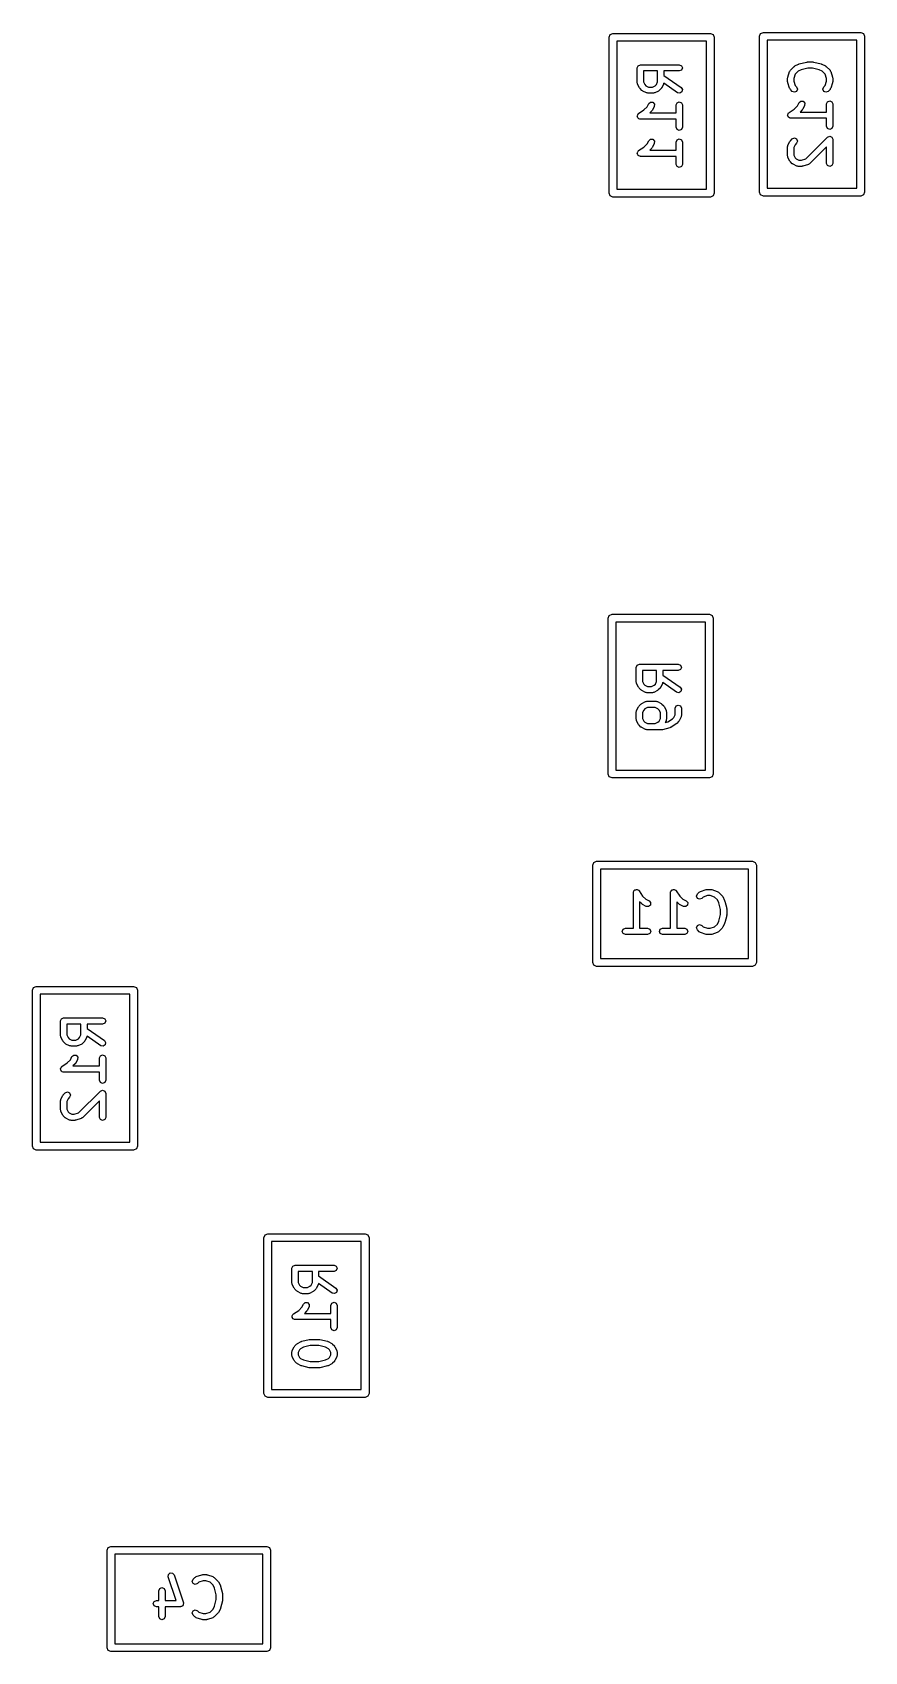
# Model space of a CAD drawing. Extents: x 0.08 to 1.22, y 0.28 to 2.09.
# Drawn here: x 0.775 to 1.196, y 1.267 to 2.085 of the extents above; entities that cross this region are included whole.
import ezdxf

# ---------------------------------------------------------------- set-up
doc = ezdxf.new("R2010")
doc.units = 0
doc.header["$MEASUREMENT"] = 0
doc.layers.add('BLACK', color=7, linetype='CONTINUOUS')

msp = doc.modelspace()

# ---------------------------------------------------------------- linework, layer by layer
at = {"layer": 'BLACK', "linetype": 'CONTINUOUS'}
for p, q in [((1.06693, 2.08287), (1.0675, 2.08426)), ((1.06693, 2.00413), (1.06693, 2.08287)), ((1.0675, 2.08426), (1.06889, 2.08484)), ((1.06889, 2.08484), (1.11811, 2.08484)), ((1.07086, 2.0809), (1.07086, 2.0061)), ((1.11614, 2.0809), (1.07086, 2.0809)), ((1.11614, 2.0061), (1.11614, 2.0809)), ((1.11811, 2.08484), (1.1195, 2.08426)), ((1.1195, 2.08426), (1.12007, 2.08287)), ((1.12007, 2.08287), (1.12007, 2.00413)), ((1.14293, 2.08337), (1.1435, 2.08476)), ((1.14293, 2.00463), (1.14293, 2.08337)), ((1.1435, 2.08476), (1.14489, 2.08534)), ((1.14489, 2.08534), (1.19411, 2.08534)), ((1.14686, 2.0814), (1.14686, 2.0066)), ((1.19214, 2.0814), (1.14686, 2.0814)), ((1.19214, 2.0066), (1.19214, 2.0814)), ((1.19411, 2.08534), (1.1955, 2.08476)), ((1.1955, 2.08476), (1.19607, 2.08337)), ((1.19607, 2.08337), (1.19607, 2.00463)), ((1.16303, 2.06943), (1.16677, 2.07037)), ((1.16677, 2.07037), (1.16697, 2.07034)), ((1.16697, 2.07034), (1.16716, 2.07042)), ((1.16716, 2.07042), (1.16997, 2.07042)), ((1.16997, 2.07042), (1.17015, 2.07034)), ((1.17015, 2.07034), (1.17035, 2.07037)), ((1.17035, 2.07037), (1.1741, 2.06943)), ((1.08115, 2.0674), (1.08161, 2.06852)), ((1.08115, 2.0599), (1.08115, 2.0674)), ((1.08161, 2.06852), (1.08272, 2.06898)), ((1.08272, 2.06898), (1.10241, 2.06898)), ((1.08429, 2.06583), (1.08429, 2.06028)), ((1.09146, 2.06583), (1.08429, 2.06583)), ((1.09146, 2.06028), (1.09146, 2.06583)), ((1.10241, 2.06583), (1.09461, 2.06583)), ((1.09461, 2.06583), (1.09461, 2.06354)), ((1.09461, 2.06354), (1.10331, 2.05744)), ((1.10241, 2.06898), (1.10352, 2.06852)), ((1.10352, 2.06629), (1.10241, 2.06583)), ((1.10352, 2.06852), (1.10398, 2.0674)), ((1.10398, 2.0674), (1.10352, 2.06629)), ((1.15715, 2.06228), (1.15724, 2.06252)), ((1.15715, 2.0604), (1.15715, 2.06228)), ((1.15723, 2.06278), (1.15816, 2.06559)), ((1.15724, 2.06252), (1.15723, 2.06278)), ((1.15816, 2.06559), (1.1584, 2.06587)), ((1.1584, 2.06587), (1.15854, 2.0662)), ((1.15854, 2.0662), (1.16042, 2.06808)), ((1.16103, 2.06424), (1.16029, 2.06202)), ((1.16029, 2.06202), (1.16029, 2.06066)), ((1.16042, 2.06808), (1.16066, 2.06818)), ((1.16066, 2.06818), (1.16083, 2.06837)), ((1.16083, 2.06837), (1.1627, 2.06931)), ((1.16247, 2.06567), (1.16103, 2.06424)), ((1.16396, 2.06642), (1.16247, 2.06567)), ((1.1627, 2.06931), (1.16288, 2.06932)), ((1.16288, 2.06932), (1.16303, 2.06943)), ((1.16735, 2.06727), (1.16396, 2.06642)), ((1.16977, 2.06727), (1.16735, 2.06727)), ((1.17317, 2.06642), (1.16977, 2.06727)), ((1.17466, 2.06567), (1.17317, 2.06642)), ((1.1741, 2.06943), (1.17424, 2.06932)), ((1.17424, 2.06932), (1.17442, 2.06931)), ((1.17442, 2.06931), (1.1763, 2.06837)), ((1.17609, 2.06424), (1.17466, 2.06567)), ((1.17683, 2.06202), (1.17609, 2.06424)), ((1.1763, 2.06837), (1.17647, 2.06818)), ((1.17647, 2.06818), (1.17671, 2.06808)), ((1.17671, 2.06808), (1.17858, 2.0662)), ((1.17683, 2.06066), (1.17683, 2.06202)), ((1.17858, 2.0662), (1.17872, 2.06587)), ((1.17872, 2.06587), (1.17896, 2.06559)), ((1.17896, 2.06559), (1.1799, 2.06278)), ((1.1799, 2.06278), (1.17988, 2.06252)), ((1.17988, 2.06252), (1.17998, 2.06228)), ((1.17998, 2.06228), (1.17998, 2.0604)), ((1.08129, 2.05957), (1.08115, 2.0599)), ((1.08131, 2.0592), (1.08129, 2.05957)), ((1.08225, 2.05733), (1.08131, 2.0592)), ((1.08244, 2.05716), (1.08225, 2.05733)), ((1.08254, 2.05692), (1.08244, 2.05716)), ((1.08348, 2.05598), (1.08254, 2.05692)), ((1.08372, 2.05588), (1.08348, 2.05598)), ((1.08389, 2.05568), (1.08372, 2.05588)), ((1.08577, 2.05475), (1.08389, 2.05568)), ((1.08429, 2.06028), (1.08495, 2.05896)), ((1.08495, 2.05896), (1.08553, 2.05839)), ((1.08553, 2.05839), (1.08684, 2.05773)), ((1.08613, 2.05472), (1.08577, 2.05475)), ((1.08647, 2.05458), (1.08613, 2.05472)), ((1.08928, 2.05458), (1.08647, 2.05458)), ((1.08684, 2.05773), (1.08891, 2.05773)), ((1.08891, 2.05773), (1.09022, 2.05839)), ((1.08962, 2.05472), (1.08928, 2.05458)), ((1.08999, 2.05475), (1.08962, 2.05472)), ((1.09186, 2.05568), (1.08999, 2.05475)), ((1.09022, 2.05839), (1.0908, 2.05896)), ((1.0908, 2.05896), (1.09146, 2.06028)), ((1.09203, 2.05588), (1.09186, 2.05568)), ((1.09227, 2.05598), (1.09203, 2.05588)), ((1.09321, 2.05692), (1.09227, 2.05598)), ((1.09331, 2.05716), (1.09321, 2.05692)), ((1.0935, 2.05733), (1.09331, 2.05716)), ((1.09444, 2.0592), (1.0935, 2.05733)), ((1.09447, 2.05957), (1.09444, 2.0592)), ((1.09454, 2.05974), (1.09447, 2.05957)), ((1.1015, 2.05486), (1.09454, 2.05974)), ((1.10268, 2.0546), (1.1015, 2.05486)), ((1.1037, 2.05525), (1.10268, 2.0546)), ((1.10331, 2.05744), (1.10396, 2.05643)), ((1.10396, 2.05643), (1.1037, 2.05525)), ((1.15724, 2.06016), (1.15715, 2.0604)), ((1.15723, 2.05991), (1.15724, 2.06016)), ((1.15816, 2.05709), (1.15723, 2.05991)), ((1.1584, 2.05682), (1.15816, 2.05709)), ((1.15854, 2.05648), (1.1584, 2.05682)), ((1.15948, 2.05554), (1.15854, 2.05648)), ((1.16059, 2.05508), (1.15948, 2.05554)), ((1.16029, 2.06066), (1.16103, 2.05844)), ((1.16171, 2.05554), (1.16059, 2.05508)), ((1.16103, 2.05844), (1.16171, 2.05777)), ((1.16171, 2.05777), (1.16217, 2.05665)), ((1.16217, 2.05665), (1.16171, 2.05554)), ((1.17496, 2.05665), (1.17542, 2.05777)), ((1.17542, 2.05554), (1.17496, 2.05665)), ((1.17542, 2.05777), (1.17609, 2.05844)), ((1.17653, 2.05508), (1.17542, 2.05554)), ((1.17609, 2.05844), (1.17683, 2.06066)), ((1.17764, 2.05554), (1.17653, 2.05508)), ((1.17858, 2.05648), (1.17764, 2.05554)), ((1.17872, 2.05682), (1.17858, 2.05648)), ((1.17896, 2.05709), (1.17872, 2.05682)), ((1.1799, 2.05991), (1.17896, 2.05709)), ((1.17998, 2.0604), (1.17988, 2.06016)), ((1.17988, 2.06016), (1.1799, 2.05991)), ((1.08185, 2.04434), (1.08453, 2.04613)), ((1.08453, 2.04613), (1.08611, 2.04771)), ((1.08611, 2.04771), (1.08694, 2.04936)), ((1.08694, 2.04936), (1.08785, 2.05015)), ((1.08852, 2.04567), (1.08746, 2.04461)), ((1.08785, 2.05015), (1.08905, 2.05006)), ((1.08862, 2.04591), (1.08852, 2.04567)), ((1.08882, 2.04608), (1.08862, 2.04591)), ((1.08975, 2.04795), (1.08882, 2.04608)), ((1.08905, 2.05006), (1.08984, 2.04915)), ((1.08984, 2.04915), (1.08975, 2.04795)), ((1.10083, 2.04866), (1.10129, 2.04977)), ((1.10083, 2.04461), (1.10083, 2.04866)), ((1.10129, 2.04977), (1.10241, 2.05023)), ((1.10241, 2.05023), (1.10352, 2.04977)), ((1.10352, 2.04977), (1.10398, 2.04866)), ((1.10398, 2.04866), (1.10398, 2.03741)), ((1.15785, 2.04484), (1.16053, 2.04663)), ((1.16053, 2.04663), (1.16211, 2.04821)), ((1.16211, 2.04821), (1.16294, 2.04986)), ((1.16294, 2.04986), (1.16385, 2.05065)), ((1.16452, 2.04617), (1.16346, 2.04511)), ((1.16385, 2.05065), (1.16505, 2.05056)), ((1.16462, 2.04641), (1.16452, 2.04617)), ((1.16482, 2.04658), (1.16462, 2.04641)), ((1.16575, 2.04845), (1.16482, 2.04658)), ((1.16505, 2.05056), (1.16584, 2.04965)), ((1.16584, 2.04965), (1.16575, 2.04845)), ((1.17683, 2.04916), (1.17729, 2.05027)), ((1.17683, 2.04511), (1.17683, 2.04916)), ((1.17729, 2.05027), (1.17841, 2.05073)), ((1.17841, 2.05073), (1.17952, 2.05027)), ((1.17952, 2.05027), (1.17998, 2.04916)), ((1.17998, 2.04916), (1.17998, 2.03791)), ((1.08115, 2.04303), (1.08121, 2.04318)), ((1.08132, 2.04261), (1.08115, 2.04303)), ((1.08118, 2.04334), (1.08143, 2.04372)), ((1.08121, 2.04318), (1.08118, 2.04334)), ((1.08141, 2.04216), (1.08132, 2.04261)), ((1.08154, 2.04207), (1.08141, 2.04216)), ((1.08143, 2.04372), (1.08161, 2.04414)), ((1.08161, 2.04192), (1.08154, 2.04207)), ((1.08161, 2.04414), (1.08176, 2.04421)), ((1.08203, 2.04174), (1.08161, 2.04192)), ((1.08176, 2.04421), (1.08185, 2.04434)), ((1.08241, 2.04149), (1.08203, 2.04174)), ((1.08257, 2.04152), (1.08241, 2.04149)), ((1.08272, 2.04146), (1.08257, 2.04152)), ((1.10083, 2.04146), (1.08272, 2.04146)), ((1.08746, 2.04461), (1.10083, 2.04461)), ((1.10083, 2.03741), (1.10083, 2.04146)), ((1.10129, 2.03629), (1.10083, 2.03741)), ((1.10398, 2.03741), (1.10352, 2.03629)), ((1.15715, 2.04353), (1.15721, 2.04368)), ((1.15732, 2.04311), (1.15715, 2.04353)), ((1.15718, 2.04384), (1.15743, 2.04422)), ((1.15721, 2.04368), (1.15718, 2.04384)), ((1.15741, 2.04266), (1.15732, 2.04311)), ((1.15754, 2.04257), (1.15741, 2.04266)), ((1.15743, 2.04422), (1.15761, 2.04464)), ((1.15761, 2.04242), (1.15754, 2.04257)), ((1.15761, 2.04464), (1.15776, 2.04471)), ((1.15803, 2.04224), (1.15761, 2.04242)), ((1.15776, 2.04471), (1.15785, 2.04484)), ((1.15841, 2.04199), (1.15803, 2.04224)), ((1.15857, 2.04202), (1.15841, 2.04199)), ((1.15872, 2.04196), (1.15857, 2.04202)), ((1.17683, 2.04196), (1.15872, 2.04196)), ((1.16346, 2.04511), (1.17683, 2.04511)), ((1.17683, 2.03791), (1.17683, 2.04196)), ((1.17729, 2.03679), (1.17683, 2.03791)), ((1.17998, 2.03791), (1.17952, 2.03679)), ((1.08453, 2.02738), (1.08611, 2.02897)), ((1.08611, 2.02897), (1.08694, 2.03061)), ((1.08694, 2.03061), (1.08785, 2.0314)), ((1.08785, 2.0314), (1.08905, 2.03132)), ((1.08975, 2.0292), (1.08882, 2.02733)), ((1.08905, 2.03132), (1.08984, 2.03041)), ((1.08984, 2.03041), (1.08975, 2.0292)), ((1.10083, 2.02991), (1.10129, 2.03102)), ((1.10083, 2.02586), (1.10083, 2.02991)), ((1.10241, 2.03583), (1.10129, 2.03629)), ((1.10129, 2.03102), (1.10241, 2.03148)), ((1.10352, 2.03629), (1.10241, 2.03583)), ((1.10241, 2.03148), (1.10352, 2.03102)), ((1.10352, 2.03102), (1.10398, 2.02991)), ((1.10398, 2.02991), (1.10398, 2.01866)), ((1.15731, 2.0283), (1.15825, 2.03017)), ((1.15825, 2.03017), (1.15844, 2.03034)), ((1.15844, 2.03034), (1.15854, 2.03058)), ((1.15854, 2.03058), (1.15948, 2.03152)), ((1.15948, 2.03152), (1.16059, 2.03198)), ((1.16059, 2.03198), (1.16171, 2.03152)), ((1.16171, 2.02929), (1.16095, 2.02854)), ((1.16171, 2.03152), (1.16217, 2.03041)), ((1.16217, 2.03041), (1.16171, 2.02929)), ((1.16631, 2.02147), (1.17729, 2.03246)), ((1.17841, 2.03633), (1.17729, 2.03679)), ((1.17729, 2.03246), (1.17841, 2.03292)), ((1.17952, 2.03679), (1.17841, 2.03633)), ((1.17841, 2.03292), (1.17952, 2.03246)), ((1.17952, 2.03246), (1.17996, 2.0314)), ((1.17996, 2.0314), (1.17998, 2.03135)), ((1.17998, 2.03135), (1.17998, 2.01916)), ((1.08115, 2.02428), (1.08121, 2.02443)), ((1.08132, 2.02386), (1.08115, 2.02428)), ((1.08118, 2.02459), (1.08143, 2.02497)), ((1.08121, 2.02443), (1.08118, 2.02459)), ((1.08141, 2.02341), (1.08132, 2.02386)), ((1.08154, 2.02332), (1.08141, 2.02341)), ((1.08143, 2.02497), (1.08161, 2.0254)), ((1.08161, 2.02317), (1.08154, 2.02332)), ((1.08161, 2.0254), (1.08176, 2.02546)), ((1.08203, 2.02299), (1.08161, 2.02317)), ((1.08176, 2.02546), (1.08185, 2.02559)), ((1.08185, 2.02559), (1.08453, 2.02738)), ((1.08241, 2.02274), (1.08203, 2.02299)), ((1.08257, 2.02277), (1.08241, 2.02274)), ((1.08272, 2.02271), (1.08257, 2.02277)), ((1.10083, 2.02271), (1.08272, 2.02271)), ((1.08852, 2.02692), (1.08746, 2.02586)), ((1.08746, 2.02586), (1.10083, 2.02586)), ((1.08862, 2.02716), (1.08852, 2.02692)), ((1.08882, 2.02733), (1.08862, 2.02716)), ((1.10083, 2.01866), (1.10083, 2.02271)), ((1.15715, 2.0276), (1.15729, 2.02793)), ((1.15715, 2.02291), (1.15715, 2.0276)), ((1.15729, 2.02257), (1.15715, 2.02291)), ((1.15729, 2.02793), (1.15731, 2.0283)), ((1.15731, 2.0222), (1.15729, 2.02257)), ((1.15825, 2.02033), (1.15731, 2.0222)), ((1.16095, 2.02854), (1.16029, 2.02722)), ((1.16029, 2.02722), (1.16029, 2.02328)), ((1.16029, 2.02328), (1.16095, 2.02197)), ((1.16095, 2.02197), (1.16153, 2.02139)), ((1.16153, 2.02139), (1.16284, 2.02073)), ((1.16409, 2.02073), (1.16631, 2.02147)), ((1.17683, 2.02754), (1.16827, 2.01898)), ((1.17683, 2.01916), (1.17683, 2.02754)), ((1.10129, 2.01755), (1.10083, 2.01866)), ((1.10241, 2.01708), (1.10129, 2.01755)), ((1.10352, 2.01755), (1.10241, 2.01708)), ((1.10398, 2.01866), (1.10352, 2.01755)), ((1.15844, 2.02016), (1.15825, 2.02033)), ((1.15854, 2.01992), (1.15844, 2.02016)), ((1.15948, 2.01898), (1.15854, 2.01992)), ((1.15972, 2.01888), (1.15948, 2.01898)), ((1.15989, 2.01869), (1.15972, 2.01888)), ((1.16177, 2.01775), (1.15989, 2.01869)), ((1.16213, 2.01772), (1.16177, 2.01775)), ((1.16247, 2.01758), (1.16213, 2.01772)), ((1.16434, 2.01758), (1.16247, 2.01758)), ((1.16284, 2.02073), (1.16409, 2.02073)), ((1.16458, 2.01768), (1.16434, 2.01758)), ((1.16484, 2.01767), (1.16458, 2.01768)), ((1.16765, 2.0186), (1.16484, 2.01767)), ((1.16793, 2.01884), (1.16765, 2.0186)), ((1.16827, 2.01898), (1.16793, 2.01884)), ((1.17729, 2.01805), (1.17683, 2.01916)), ((1.17841, 2.01758), (1.17729, 2.01805)), ((1.17952, 2.01805), (1.17841, 2.01758)), ((1.17998, 2.01916), (1.17952, 2.01805)), ((1.07086, 2.0061), (1.11614, 2.0061)), ((1.1435, 2.00324), (1.14293, 2.00463)), ((1.14686, 2.0066), (1.19214, 2.0066)), ((1.19607, 2.00463), (1.1955, 2.00324)), ((1.0675, 2.00274), (1.06693, 2.00413)), ((1.06889, 2.00216), (1.0675, 2.00274)), ((1.11811, 2.00216), (1.06889, 2.00216)), ((1.1195, 2.00274), (1.11811, 2.00216)), ((1.12007, 2.00413), (1.1195, 2.00274)), ((1.14489, 2.00266), (1.1435, 2.00324)), ((1.19411, 2.00266), (1.14489, 2.00266)), ((1.1955, 2.00324), (1.19411, 2.00266)), ((1.06643, 1.78937), (1.067, 1.79076)), ((1.06643, 1.71063), (1.06643, 1.78937)), ((1.067, 1.79076), (1.06839, 1.79134)), ((1.06839, 1.79134), (1.11761, 1.79134)), ((1.07036, 1.7874), (1.07036, 1.7126)), ((1.11564, 1.7874), (1.07036, 1.7874)), ((1.11564, 1.7126), (1.11564, 1.7874)), ((1.11761, 1.79134), (1.119, 1.79076)), ((1.119, 1.79076), (1.11957, 1.78937)), ((1.11957, 1.78937), (1.11957, 1.71063)), ((1.08065, 1.76453), (1.08111, 1.76564)), ((1.08065, 1.75703), (1.08065, 1.76453)), ((1.08111, 1.76564), (1.08222, 1.7661)), ((1.08222, 1.7661), (1.10191, 1.7661)), ((1.08379, 1.76295), (1.08379, 1.7574)), ((1.09096, 1.76295), (1.08379, 1.76295)), ((1.09096, 1.7574), (1.09096, 1.76295)), ((1.10191, 1.76295), (1.09411, 1.76295)), ((1.09411, 1.76295), (1.09411, 1.76066)), ((1.09411, 1.76066), (1.10281, 1.75457)), ((1.10191, 1.7661), (1.10302, 1.76564)), ((1.10302, 1.76342), (1.10191, 1.76295)), ((1.10302, 1.76564), (1.10348, 1.76453)), ((1.10348, 1.76453), (1.10302, 1.76342)), ((1.08079, 1.75669), (1.08065, 1.75703)), ((1.08081, 1.75633), (1.08079, 1.75669)), ((1.08175, 1.75445), (1.08081, 1.75633)), ((1.08194, 1.75428), (1.08175, 1.75445)), ((1.08204, 1.75404), (1.08194, 1.75428)), ((1.08298, 1.7531), (1.08204, 1.75404)), ((1.08322, 1.75301), (1.08298, 1.7531)), ((1.08339, 1.75281), (1.08322, 1.75301)), ((1.08527, 1.75187), (1.08339, 1.75281)), ((1.08379, 1.7574), (1.08445, 1.75609)), ((1.08445, 1.75609), (1.08503, 1.75551)), ((1.08503, 1.75551), (1.08634, 1.75486)), ((1.08563, 1.75185), (1.08527, 1.75187)), ((1.08597, 1.75171), (1.08563, 1.75185)), ((1.08878, 1.75171), (1.08597, 1.75171)), ((1.08634, 1.75486), (1.08841, 1.75486)), ((1.08841, 1.75486), (1.08972, 1.75551)), ((1.08912, 1.75185), (1.08878, 1.75171)), ((1.08949, 1.75187), (1.08912, 1.75185)), ((1.09136, 1.75281), (1.08949, 1.75187)), ((1.08972, 1.75551), (1.0903, 1.75609)), ((1.0903, 1.75609), (1.09096, 1.7574)), ((1.09153, 1.75301), (1.09136, 1.75281)), ((1.09177, 1.7531), (1.09153, 1.75301)), ((1.09271, 1.75404), (1.09177, 1.7531)), ((1.09281, 1.75428), (1.09271, 1.75404)), ((1.093, 1.75445), (1.09281, 1.75428)), ((1.09394, 1.75633), (1.093, 1.75445)), ((1.09397, 1.75669), (1.09394, 1.75633)), ((1.09404, 1.75687), (1.09397, 1.75669)), ((1.101, 1.75199), (1.09404, 1.75687)), ((1.10218, 1.75173), (1.101, 1.75199)), ((1.1032, 1.75238), (1.10218, 1.75173)), ((1.10281, 1.75457), (1.10346, 1.75355)), ((1.10346, 1.75355), (1.1032, 1.75238)), ((1.08079, 1.74237), (1.08081, 1.74274)), ((1.08081, 1.74274), (1.08175, 1.74461)), ((1.08175, 1.74461), (1.08194, 1.74478)), ((1.08194, 1.74478), (1.08204, 1.74502)), ((1.08204, 1.74502), (1.08298, 1.74596)), ((1.08298, 1.74596), (1.08322, 1.74606)), ((1.08322, 1.74606), (1.08339, 1.74625)), ((1.08339, 1.74625), (1.08527, 1.74719)), ((1.08445, 1.74297), (1.08379, 1.74166)), ((1.08503, 1.74355), (1.08445, 1.74297)), ((1.08634, 1.74421), (1.08503, 1.74355)), ((1.08527, 1.74719), (1.08563, 1.74722)), ((1.08563, 1.74722), (1.08597, 1.74736)), ((1.08597, 1.74736), (1.09066, 1.74736)), ((1.09028, 1.74421), (1.08634, 1.74421)), ((1.0916, 1.74355), (1.09028, 1.74421)), ((1.09066, 1.74736), (1.091, 1.74722)), ((1.091, 1.74722), (1.09136, 1.74719)), ((1.09136, 1.74719), (1.09324, 1.74625)), ((1.09217, 1.74297), (1.0916, 1.74355)), ((1.09283, 1.74166), (1.09217, 1.74297)), ((1.09324, 1.74625), (1.09341, 1.74606)), ((1.09341, 1.74606), (1.09364, 1.74596)), ((1.09364, 1.74596), (1.09458, 1.74502)), ((1.09458, 1.74502), (1.09468, 1.74478)), ((1.09468, 1.74478), (1.09488, 1.74461)), ((1.09488, 1.74461), (1.09581, 1.74274)), ((1.09581, 1.74274), (1.09584, 1.74237)), ((1.10033, 1.74391), (1.10079, 1.74502)), ((1.10033, 1.74053), (1.10033, 1.74391)), ((1.10079, 1.74502), (1.10191, 1.74548)), ((1.10191, 1.74548), (1.10302, 1.74502)), ((1.10302, 1.74502), (1.10348, 1.74391)), ((1.10348, 1.74391), (1.10348, 1.74016)), ((1.08065, 1.74203), (1.08079, 1.74237)), ((1.08065, 1.73828), (1.08065, 1.74203)), ((1.08079, 1.73794), (1.08065, 1.73828)), ((1.08081, 1.73758), (1.08079, 1.73794)), ((1.08175, 1.7357), (1.08081, 1.73758)), ((1.08194, 1.73553), (1.08175, 1.7357)), ((1.08204, 1.73529), (1.08194, 1.73553)), ((1.08298, 1.73436), (1.08204, 1.73529)), ((1.08379, 1.74166), (1.08379, 1.73865)), ((1.08379, 1.73865), (1.08445, 1.73734)), ((1.08445, 1.73734), (1.08503, 1.73676)), ((1.08503, 1.73676), (1.08634, 1.73611)), ((1.08634, 1.73611), (1.09028, 1.73611)), ((1.09028, 1.73611), (1.0916, 1.73676)), ((1.0916, 1.73676), (1.09217, 1.73734)), ((1.09217, 1.73734), (1.09283, 1.73865)), ((1.09283, 1.73865), (1.09283, 1.74166)), ((1.09581, 1.73758), (1.09534, 1.73662)), ((1.09534, 1.73662), (1.09657, 1.73693)), ((1.09584, 1.73794), (1.09581, 1.73758)), ((1.09584, 1.74237), (1.09598, 1.74203)), ((1.09598, 1.73828), (1.09584, 1.73794)), ((1.09598, 1.74203), (1.09598, 1.73828)), ((1.09657, 1.73693), (1.09903, 1.73857)), ((1.1009, 1.73603), (1.09809, 1.73416)), ((1.09903, 1.73857), (1.09967, 1.73922)), ((1.09967, 1.73922), (1.10033, 1.74053)), ((1.10099, 1.73617), (1.1009, 1.73603)), ((1.10114, 1.73623), (1.10099, 1.73617)), ((1.10208, 1.73717), (1.10114, 1.73623)), ((1.10218, 1.73741), (1.10208, 1.73717)), ((1.10238, 1.73758), (1.10218, 1.73741)), ((1.10331, 1.73945), (1.10238, 1.73758)), ((1.10334, 1.73982), (1.10331, 1.73945)), ((1.10348, 1.74016), (1.10334, 1.73982)), ((1.08322, 1.73426), (1.08298, 1.73436)), ((1.08339, 1.73406), (1.08322, 1.73426)), ((1.08527, 1.73312), (1.08339, 1.73406)), ((1.08563, 1.7331), (1.08527, 1.73312)), ((1.08597, 1.73296), (1.08563, 1.7331)), ((1.09347, 1.73296), (1.08597, 1.73296)), ((1.09365, 1.73303), (1.09347, 1.73296)), ((1.09385, 1.73301), (1.09365, 1.73303)), ((1.0976, 1.73394), (1.09385, 1.73301)), ((1.09782, 1.73411), (1.0976, 1.73394)), ((1.09809, 1.73416), (1.09782, 1.73411)), ((1.067, 1.70924), (1.06643, 1.71063)), ((1.07036, 1.7126), (1.11564, 1.7126)), ((1.11957, 1.71063), (1.119, 1.70924)), ((1.06839, 1.70866), (1.067, 1.70924)), ((1.11761, 1.70866), (1.06839, 1.70866)), ((1.119, 1.70924), (1.11761, 1.70866)), ((1.05866, 1.66461), (1.05924, 1.666)), ((1.05866, 1.61539), (1.05866, 1.66461)), ((1.05924, 1.666), (1.06063, 1.66657)), ((1.06063, 1.66657), (1.13937, 1.66657)), ((1.0626, 1.66264), (1.0626, 1.61736)), ((1.1374, 1.66264), (1.0626, 1.66264)), ((1.1374, 1.61736), (1.1374, 1.66264)), ((1.13937, 1.66657), (1.14076, 1.666)), ((1.14076, 1.666), (1.14134, 1.66461)), ((1.14134, 1.66461), (1.14134, 1.61539)), ((1.07921, 1.65078), (1.07927, 1.65093)), ((1.07921, 1.63267), (1.07921, 1.65078)), ((1.07924, 1.65109), (1.07949, 1.65147)), ((1.07927, 1.65093), (1.07924, 1.65109)), ((1.07949, 1.65147), (1.07967, 1.65189)), ((1.07967, 1.65189), (1.07982, 1.65196)), ((1.07982, 1.65196), (1.07991, 1.65209)), ((1.07991, 1.65209), (1.08036, 1.65218)), ((1.08036, 1.65218), (1.08078, 1.65235)), ((1.08078, 1.65235), (1.08093, 1.65229)), ((1.08093, 1.65229), (1.08109, 1.65232)), ((1.08109, 1.65232), (1.08147, 1.65207)), ((1.08147, 1.65207), (1.0819, 1.65189)), ((1.0819, 1.65189), (1.08196, 1.65174)), ((1.08196, 1.65174), (1.08209, 1.65165)), ((1.08209, 1.65165), (1.08388, 1.64897)), ((1.08342, 1.64498), (1.08236, 1.64604)), ((1.08236, 1.64604), (1.08236, 1.63267)), ((1.08366, 1.64488), (1.08342, 1.64498)), ((1.08383, 1.64468), (1.08366, 1.64488)), ((1.0857, 1.64375), (1.08383, 1.64468)), ((1.08388, 1.64897), (1.08547, 1.64739)), ((1.08547, 1.64739), (1.08711, 1.64656)), ((1.08782, 1.64445), (1.08691, 1.64366)), ((1.08711, 1.64656), (1.0879, 1.64565)), ((1.0879, 1.64565), (1.08782, 1.64445)), ((1.09796, 1.65078), (1.09802, 1.65093)), ((1.09796, 1.63267), (1.09796, 1.65078)), ((1.09799, 1.65109), (1.09824, 1.65147)), ((1.09802, 1.65093), (1.09799, 1.65109)), ((1.09824, 1.65147), (1.09842, 1.65189)), ((1.09842, 1.65189), (1.09857, 1.65196)), ((1.09857, 1.65196), (1.09866, 1.65209)), ((1.09866, 1.65209), (1.09911, 1.65218)), ((1.09911, 1.65218), (1.09953, 1.65235)), ((1.09953, 1.65235), (1.09968, 1.65229)), ((1.09968, 1.65229), (1.09984, 1.65232)), ((1.09984, 1.65232), (1.10022, 1.65207)), ((1.10022, 1.65207), (1.10064, 1.65189)), ((1.10064, 1.65189), (1.10071, 1.65174)), ((1.10071, 1.65174), (1.10084, 1.65165)), ((1.10084, 1.65165), (1.10263, 1.64897)), ((1.10217, 1.64498), (1.10111, 1.64604)), ((1.10111, 1.64604), (1.10111, 1.63267)), ((1.10241, 1.64488), (1.10217, 1.64498)), ((1.10258, 1.64468), (1.10241, 1.64488)), ((1.10445, 1.64375), (1.10258, 1.64468)), ((1.10263, 1.64897), (1.10421, 1.64739)), ((1.10421, 1.64739), (1.10586, 1.64656)), ((1.10656, 1.64445), (1.10565, 1.64366)), ((1.10586, 1.64656), (1.10665, 1.64565)), ((1.10665, 1.64565), (1.10656, 1.64445)), ((1.11108, 1.64891), (1.11154, 1.65002)), ((1.11154, 1.64779), (1.11108, 1.64891)), ((1.11154, 1.65002), (1.11248, 1.65096)), ((1.11265, 1.64733), (1.11154, 1.64779)), ((1.11248, 1.65096), (1.11282, 1.6511)), ((1.11377, 1.64779), (1.11265, 1.64733)), ((1.11282, 1.6511), (1.11309, 1.65134)), ((1.11309, 1.65134), (1.11591, 1.65227)), ((1.11444, 1.64847), (1.11377, 1.64779)), ((1.11666, 1.64921), (1.11444, 1.64847)), ((1.11591, 1.65227), (1.11616, 1.65226)), ((1.11616, 1.65226), (1.1164, 1.65235)), ((1.1164, 1.65235), (1.11828, 1.65235)), ((1.11802, 1.64921), (1.11666, 1.64921)), ((1.12024, 1.64847), (1.11802, 1.64921)), ((1.11828, 1.65235), (1.11852, 1.65226)), ((1.11852, 1.65226), (1.11878, 1.65227)), ((1.11878, 1.65227), (1.12159, 1.65134)), ((1.12167, 1.64703), (1.12024, 1.64847)), ((1.12159, 1.65134), (1.12187, 1.6511)), ((1.12242, 1.64554), (1.12167, 1.64703)), ((1.12187, 1.6511), (1.1222, 1.65096)), ((1.1222, 1.65096), (1.12408, 1.64908)), ((1.12327, 1.64215), (1.12242, 1.64554)), ((1.12408, 1.64908), (1.12418, 1.64884)), ((1.12418, 1.64884), (1.12437, 1.64867)), ((1.12437, 1.64867), (1.12531, 1.6468)), ((1.12531, 1.6468), (1.12532, 1.64662)), ((1.12532, 1.64662), (1.12543, 1.64647)), ((1.12543, 1.64647), (1.12637, 1.64273)), ((1.08691, 1.64366), (1.0857, 1.64375)), ((1.10565, 1.64366), (1.10445, 1.64375)), ((1.12167, 1.63484), (1.12242, 1.63633)), ((1.12242, 1.63633), (1.12327, 1.63973)), ((1.12327, 1.63973), (1.12327, 1.64215)), ((1.12637, 1.63915), (1.12543, 1.6354)), ((1.12637, 1.64273), (1.12634, 1.64253)), ((1.12634, 1.64253), (1.12642, 1.64234)), ((1.12642, 1.63953), (1.12634, 1.63935)), ((1.12634, 1.63935), (1.12637, 1.63915)), ((1.12642, 1.64234), (1.12642, 1.63953)), ((1.07358, 1.63109), (1.07405, 1.63221)), ((1.07405, 1.62998), (1.07358, 1.63109)), ((1.07405, 1.63221), (1.07516, 1.63267)), ((1.07516, 1.62952), (1.07405, 1.62998)), ((1.07516, 1.63267), (1.07921, 1.63267)), ((1.08641, 1.62952), (1.07516, 1.62952)), ((1.08236, 1.63267), (1.08641, 1.63267)), ((1.08641, 1.63267), (1.08752, 1.63221)), ((1.08752, 1.62998), (1.08641, 1.62952)), ((1.08752, 1.63221), (1.08798, 1.63109)), ((1.08798, 1.63109), (1.08752, 1.62998)), ((1.09233, 1.63109), (1.09279, 1.63221)), ((1.09279, 1.62998), (1.09233, 1.63109)), ((1.09279, 1.63221), (1.09391, 1.63267)), ((1.09391, 1.62952), (1.09279, 1.62998)), ((1.09391, 1.63267), (1.09796, 1.63267)), ((1.10516, 1.62952), (1.09391, 1.62952)), ((1.10111, 1.63267), (1.10516, 1.63267)), ((1.10516, 1.63267), (1.10627, 1.63221)), ((1.10627, 1.62998), (1.10516, 1.62952)), ((1.10627, 1.63221), (1.10673, 1.63109)), ((1.10673, 1.63109), (1.10627, 1.62998)), ((1.11108, 1.63297), (1.11154, 1.63408)), ((1.11154, 1.63186), (1.11108, 1.63297)), ((1.11154, 1.63408), (1.11265, 1.63454)), ((1.11248, 1.63092), (1.11154, 1.63186)), ((1.11282, 1.63078), (1.11248, 1.63092)), ((1.11265, 1.63454), (1.11377, 1.63408)), ((1.11309, 1.63054), (1.11282, 1.63078)), ((1.11591, 1.6296), (1.11309, 1.63054)), ((1.11377, 1.63408), (1.11444, 1.63341)), ((1.11444, 1.63341), (1.11666, 1.63267)), ((1.11616, 1.62962), (1.11591, 1.6296)), ((1.1164, 1.62952), (1.11616, 1.62962)), ((1.11828, 1.62952), (1.1164, 1.62952)), ((1.11666, 1.63267), (1.11802, 1.63267)), ((1.11802, 1.63267), (1.12024, 1.63341)), ((1.11852, 1.62962), (1.11828, 1.62952)), ((1.11878, 1.6296), (1.11852, 1.62962)), ((1.12159, 1.63054), (1.11878, 1.6296)), ((1.12024, 1.63341), (1.12167, 1.63484)), ((1.12187, 1.63078), (1.12159, 1.63054)), ((1.1222, 1.63092), (1.12187, 1.63078)), ((1.12408, 1.63279), (1.1222, 1.63092)), ((1.12418, 1.63303), (1.12408, 1.63279)), ((1.12437, 1.6332), (1.12418, 1.63303)), ((1.12531, 1.63508), (1.12437, 1.6332)), ((1.12532, 1.63526), (1.12531, 1.63508)), ((1.12543, 1.6354), (1.12532, 1.63526)), ((1.05924, 1.614), (1.05866, 1.61539)), ((1.06063, 1.61343), (1.05924, 1.614)), ((1.13937, 1.61343), (1.06063, 1.61343)), ((1.0626, 1.61736), (1.1374, 1.61736)), ((1.14076, 1.614), (1.13937, 1.61343)), ((1.14134, 1.61539), (1.14076, 1.614)), ((0.775425, 1.60137), (0.776002, 1.60276)), ((0.775425, 1.52263), (0.775425, 1.60137)), ((0.776002, 1.60276), (0.777394, 1.60334)), ((0.777394, 1.60334), (0.826606, 1.60334)), ((0.779362, 1.5994), (0.779362, 1.5246)), ((0.824638, 1.5994), (0.779362, 1.5994)), ((0.824638, 1.5246), (0.824638, 1.5994)), ((0.826606, 1.60334), (0.827998, 1.60276)), ((0.827998, 1.60276), (0.828575, 1.60137)), ((0.828575, 1.60137), (0.828575, 1.52263)), ((0.790107, 1.58702), (0.79122, 1.58748)), ((0.79122, 1.58748), (0.810905, 1.58748)), ((0.810905, 1.58748), (0.812019, 1.58702)), ((0.789645, 1.5859), (0.790107, 1.58702)), ((0.789645, 1.5784), (0.789645, 1.5859)), ((0.792795, 1.58433), (0.792795, 1.57878)), ((0.799956, 1.58433), (0.792795, 1.58433)), ((0.799956, 1.57878), (0.799956, 1.58433)), ((0.810905, 1.58433), (0.803106, 1.58433)), ((0.803106, 1.58433), (0.803106, 1.58204)), ((0.803106, 1.58204), (0.811808, 1.57594)), ((0.812019, 1.58479), (0.810905, 1.58433)), ((0.812019, 1.58702), (0.81248, 1.5859)), ((0.81248, 1.5859), (0.812019, 1.58479)), ((0.789786, 1.57807), (0.789645, 1.5784)), ((0.789812, 1.5777), (0.789786, 1.57807)), ((0.790749, 1.57583), (0.789812, 1.5777)), ((0.790945, 1.57566), (0.790749, 1.57583)), ((0.791044, 1.57542), (0.790945, 1.57566)), ((0.791981, 1.57448), (0.791044, 1.57542)), ((0.792221, 1.57438), (0.791981, 1.57448)), ((0.792391, 1.57418), (0.792221, 1.57438)), ((0.794265, 1.57325), (0.792391, 1.57418)), ((0.792795, 1.57878), (0.793452, 1.57746)), ((0.793452, 1.57746), (0.794028, 1.57689)), ((0.794028, 1.57689), (0.795341, 1.57623)), ((0.794631, 1.57322), (0.794265, 1.57325)), ((0.79497, 1.57308), (0.794631, 1.57322)), ((0.797782, 1.57308), (0.79497, 1.57308)), ((0.795341, 1.57623), (0.79741, 1.57623)), ((0.79741, 1.57623), (0.798724, 1.57689)), ((0.79812, 1.57322), (0.797782, 1.57308)), ((0.798486, 1.57325), (0.79812, 1.57322)), ((0.800361, 1.57418), (0.798486, 1.57325)), ((0.798724, 1.57689), (0.7993, 1.57746)), ((0.7993, 1.57746), (0.799956, 1.57878)), ((0.800531, 1.57438), (0.800361, 1.57418)), ((0.80077, 1.57448), (0.800531, 1.57438)), ((0.801707, 1.57542), (0.80077, 1.57448)), ((0.801807, 1.57566), (0.801707, 1.57542)), ((0.802002, 1.57583), (0.801807, 1.57566)), ((0.80294, 1.5777), (0.802002, 1.57583)), ((0.802966, 1.57807), (0.80294, 1.5777)), ((0.803038, 1.57824), (0.802966, 1.57807)), ((0.810002, 1.57336), (0.803038, 1.57824)), ((0.811179, 1.5731), (0.810002, 1.57336)), ((0.812195, 1.57375), (0.811179, 1.5731)), ((0.811808, 1.57594), (0.812456, 1.57493)), ((0.812456, 1.57493), (0.812195, 1.57375)), ((0.789931, 1.56222), (0.790107, 1.56264)), ((0.790107, 1.56264), (0.790256, 1.56271)), ((0.790256, 1.56271), (0.790347, 1.56284)), ((0.790347, 1.56284), (0.793029, 1.56463)), ((0.793029, 1.56463), (0.794613, 1.56621)), ((0.794613, 1.56621), (0.795436, 1.56786)), ((0.795436, 1.56786), (0.796346, 1.56865)), ((0.797021, 1.56417), (0.795959, 1.56311)), ((0.795959, 1.56311), (0.80933, 1.56311)), ((0.796346, 1.56865), (0.797549, 1.56856)), ((0.79712, 1.56441), (0.797021, 1.56417)), ((0.797316, 1.56458), (0.79712, 1.56441)), ((0.798253, 1.56645), (0.797316, 1.56458)), ((0.797549, 1.56856), (0.798338, 1.56765)), ((0.798338, 1.56765), (0.798253, 1.56645)), ((0.80933, 1.56716), (0.809792, 1.56827)), ((0.80933, 1.56311), (0.80933, 1.56716)), ((0.809792, 1.56827), (0.810905, 1.56873)), ((0.810905, 1.56873), (0.812019, 1.56827)), ((0.812019, 1.56827), (0.81248, 1.56716)), ((0.81248, 1.56716), (0.81248, 1.55591)), ((0.789645, 1.56153), (0.789707, 1.56168)), ((0.789821, 1.56111), (0.789645, 1.56153)), ((0.789676, 1.56184), (0.789931, 1.56222)), ((0.789707, 1.56168), (0.789676, 1.56184)), ((0.78991, 1.56066), (0.789821, 1.56111)), ((0.790044, 1.56057), (0.78991, 1.56066)), ((0.790107, 1.56042), (0.790044, 1.56057)), ((0.79053, 1.56024), (0.790107, 1.56042)), ((0.790911, 1.55999), (0.79053, 1.56024)), ((0.79107, 1.56002), (0.790911, 1.55999)), ((0.79122, 1.55996), (0.79107, 1.56002)), ((0.80933, 1.55996), (0.79122, 1.55996)), ((0.80933, 1.55591), (0.80933, 1.55996)), ((0.809792, 1.55479), (0.80933, 1.55591)), ((0.810905, 1.55433), (0.809792, 1.55479)), ((0.812019, 1.55479), (0.810905, 1.55433)), ((0.81248, 1.55591), (0.812019, 1.55479)), ((0.789786, 1.54593), (0.789812, 1.5463)), ((0.789812, 1.5463), (0.790749, 1.54817)), ((0.790749, 1.54817), (0.790945, 1.54834)), ((0.790945, 1.54834), (0.791044, 1.54858)), ((0.791044, 1.54858), (0.791981, 1.54952)), ((0.791981, 1.54952), (0.793095, 1.54998)), ((0.793452, 1.54654), (0.792795, 1.54522)), ((0.793095, 1.54998), (0.794208, 1.54952)), ((0.794208, 1.54729), (0.793452, 1.54654)), ((0.794208, 1.54952), (0.79467, 1.54841)), ((0.79467, 1.54841), (0.794208, 1.54729)), ((0.798806, 1.53947), (0.809792, 1.55046)), ((0.809792, 1.55046), (0.810905, 1.55092)), ((0.810905, 1.55092), (0.812019, 1.55046)), ((0.812019, 1.55046), (0.812363, 1.54963)), ((0.812363, 1.54963), (0.81248, 1.54935)), ((0.81248, 1.54935), (0.81248, 1.53716)), ((0.789645, 1.5456), (0.789786, 1.54593)), ((0.789645, 1.54091), (0.789645, 1.5456)), ((0.789786, 1.54057), (0.789645, 1.54091)), ((0.789812, 1.5402), (0.789786, 1.54057)), ((0.790749, 1.53833), (0.789812, 1.5402)), ((0.790945, 1.53816), (0.790749, 1.53833)), ((0.791044, 1.53792), (0.790945, 1.53816)), ((0.792795, 1.54522), (0.792795, 1.54128)), ((0.792795, 1.54128), (0.793452, 1.53997)), ((0.793452, 1.53997), (0.794028, 1.53939)), ((0.794028, 1.53939), (0.795341, 1.53873)), ((0.795341, 1.53873), (0.796589, 1.53873)), ((0.796589, 1.53873), (0.798806, 1.53947)), ((0.80933, 1.54554), (0.80077, 1.53698)), ((0.80933, 1.53716), (0.80933, 1.54554)), ((0.791981, 1.53698), (0.791044, 1.53792)), ((0.792221, 1.53688), (0.791981, 1.53698)), ((0.792391, 1.53669), (0.792221, 1.53688)), ((0.794265, 1.53575), (0.792391, 1.53669)), ((0.794631, 1.53572), (0.794265, 1.53575)), ((0.79497, 1.53558), (0.794631, 1.53572)), ((0.796844, 1.53558), (0.79497, 1.53558)), ((0.797084, 1.53568), (0.796844, 1.53558)), ((0.797342, 1.53567), (0.797084, 1.53568)), ((0.800155, 1.5366), (0.797342, 1.53567)), ((0.800431, 1.53684), (0.800155, 1.5366)), ((0.80077, 1.53698), (0.800431, 1.53684)), ((0.809792, 1.53605), (0.80933, 1.53716)), ((0.810905, 1.53558), (0.809792, 1.53605)), ((0.812019, 1.53605), (0.810905, 1.53558)), ((0.81248, 1.53716), (0.812019, 1.53605)), ((0.776002, 1.52124), (0.775425, 1.52263)), ((0.779362, 1.5246), (0.824638, 1.5246)), ((0.828575, 1.52263), (0.827998, 1.52124)), ((0.777394, 1.52066), (0.776002, 1.52124)), ((0.826606, 1.52066), (0.777394, 1.52066)), ((0.827998, 1.52124), (0.826606, 1.52066)), ((0.892425, 1.47637), (0.893002, 1.47776)), ((0.892425, 1.39763), (0.892425, 1.47637)), ((0.893002, 1.47776), (0.894394, 1.47834)), ((0.894394, 1.47834), (0.943606, 1.47834)), ((0.896362, 1.4744), (0.896362, 1.3996)), ((0.941638, 1.4744), (0.896362, 1.4744)), ((0.941638, 1.3996), (0.941638, 1.4744)), ((0.943606, 1.47834), (0.944998, 1.47776)), ((0.944998, 1.47776), (0.945575, 1.47637)), ((0.945575, 1.47637), (0.945575, 1.39763)), ((0.906645, 1.4609), (0.907107, 1.46202)), ((0.906645, 1.4534), (0.906645, 1.4609)), ((0.907107, 1.46202), (0.90822, 1.46248)), ((0.90822, 1.46248), (0.927905, 1.46248)), ((0.909795, 1.45933), (0.909795, 1.45378)), ((0.916956, 1.45933), (0.909795, 1.45933)), ((0.916956, 1.45378), (0.916956, 1.45933)), ((0.927905, 1.45933), (0.920106, 1.45933)), ((0.920106, 1.45933), (0.920106, 1.45704)), ((0.920106, 1.45704), (0.928808, 1.45094)), ((0.927905, 1.46248), (0.929019, 1.46202)), ((0.929019, 1.45979), (0.927905, 1.45933)), ((0.929019, 1.46202), (0.92948, 1.4609)), ((0.92948, 1.4609), (0.929019, 1.45979)), ((0.906786, 1.45307), (0.906645, 1.4534)), ((0.906812, 1.4527), (0.906786, 1.45307)), ((0.907749, 1.45083), (0.906812, 1.4527)), ((0.907945, 1.45066), (0.907749, 1.45083)), ((0.908044, 1.45042), (0.907945, 1.45066)), ((0.908981, 1.44948), (0.908044, 1.45042)), ((0.909221, 1.44938), (0.908981, 1.44948)), ((0.909391, 1.44918), (0.909221, 1.44938)), ((0.911265, 1.44825), (0.909391, 1.44918)), ((0.909795, 1.45378), (0.910452, 1.45246)), ((0.910452, 1.45246), (0.911028, 1.45189)), ((0.911028, 1.45189), (0.912341, 1.45123)), ((0.911631, 1.44822), (0.911265, 1.44825)), ((0.91197, 1.44808), (0.911631, 1.44822)), ((0.914782, 1.44808), (0.91197, 1.44808)), ((0.912341, 1.45123), (0.91441, 1.45123)), ((0.91441, 1.45123), (0.915724, 1.45189)), ((0.91512, 1.44822), (0.914782, 1.44808)), ((0.915486, 1.44825), (0.91512, 1.44822)), ((0.917361, 1.44918), (0.915486, 1.44825)), ((0.915724, 1.45189), (0.9163, 1.45246)), ((0.9163, 1.45246), (0.916956, 1.45378)), ((0.917531, 1.44938), (0.917361, 1.44918)), ((0.91777, 1.44948), (0.917531, 1.44938)), ((0.918707, 1.45042), (0.91777, 1.44948)), ((0.918807, 1.45066), (0.918707, 1.45042)), ((0.919002, 1.45083), (0.918807, 1.45066)), ((0.91994, 1.4527), (0.919002, 1.45083)), ((0.919966, 1.45307), (0.91994, 1.4527)), ((0.920038, 1.45324), (0.919966, 1.45307)), ((0.927002, 1.44836), (0.920038, 1.45324)), ((0.928179, 1.4481), (0.927002, 1.44836)), ((0.929195, 1.44875), (0.928179, 1.4481)), ((0.928808, 1.45094), (0.929456, 1.44993)), ((0.929456, 1.44993), (0.929195, 1.44875)), ((0.910029, 1.43963), (0.911613, 1.44121)), ((0.911613, 1.44121), (0.912436, 1.44286)), ((0.912436, 1.44286), (0.913346, 1.44365)), ((0.913346, 1.44365), (0.914549, 1.44356)), ((0.915253, 1.44145), (0.914316, 1.43958)), ((0.914549, 1.44356), (0.915338, 1.44265)), ((0.915338, 1.44265), (0.915253, 1.44145)), ((0.92633, 1.44216), (0.926792, 1.44327)), ((0.92633, 1.43811), (0.92633, 1.44216)), ((0.926792, 1.44327), (0.927905, 1.44373)), ((0.927905, 1.44373), (0.929019, 1.44327)), ((0.929019, 1.44327), (0.92948, 1.44216)), ((0.92948, 1.44216), (0.92948, 1.43091)), ((0.906645, 1.43653), (0.906707, 1.43668)), ((0.906821, 1.43611), (0.906645, 1.43653)), ((0.906676, 1.43684), (0.906931, 1.43722)), ((0.906707, 1.43668), (0.906676, 1.43684)), ((0.90691, 1.43566), (0.906821, 1.43611)), ((0.907044, 1.43557), (0.90691, 1.43566)), ((0.906931, 1.43722), (0.907107, 1.43764)), ((0.907107, 1.43542), (0.907044, 1.43557)), ((0.907107, 1.43764), (0.907256, 1.43771)), ((0.90753, 1.43524), (0.907107, 1.43542)), ((0.907256, 1.43771), (0.907347, 1.43784)), ((0.907347, 1.43784), (0.910029, 1.43963)), ((0.907911, 1.43499), (0.90753, 1.43524)), ((0.90807, 1.43502), (0.907911, 1.43499)), ((0.90822, 1.43496), (0.90807, 1.43502)), ((0.92633, 1.43496), (0.90822, 1.43496)), ((0.914021, 1.43917), (0.912959, 1.43811)), ((0.912959, 1.43811), (0.92633, 1.43811)), ((0.91412, 1.43941), (0.914021, 1.43917)), ((0.914316, 1.43958), (0.91412, 1.43941)), ((0.92633, 1.43091), (0.92633, 1.43496)), ((0.909391, 1.42294), (0.911265, 1.42388)), ((0.911265, 1.42388), (0.911444, 1.42389)), ((0.911444, 1.42389), (0.911588, 1.424)), ((0.911588, 1.424), (0.915337, 1.42494)), ((0.915337, 1.42494), (0.915535, 1.42491)), ((0.915535, 1.42491), (0.915719, 1.42498)), ((0.915719, 1.42498), (0.920406, 1.42498)), ((0.920406, 1.42498), (0.920591, 1.42491)), ((0.920591, 1.42491), (0.920788, 1.42494)), ((0.920788, 1.42494), (0.924538, 1.424)), ((0.924538, 1.424), (0.924681, 1.42389)), ((0.924681, 1.42389), (0.92486, 1.42388)), ((0.92486, 1.42388), (0.926735, 1.42294)), ((0.926792, 1.42979), (0.92633, 1.43091)), ((0.927905, 1.42933), (0.926792, 1.42979)), ((0.929019, 1.42979), (0.927905, 1.42933)), ((0.92948, 1.43091), (0.929019, 1.42979)), ((0.906645, 1.41872), (0.906786, 1.41906)), ((0.906645, 1.41685), (0.906645, 1.41872)), ((0.906786, 1.41651), (0.906645, 1.41685)), ((0.906786, 1.41906), (0.906812, 1.41943)), ((0.906812, 1.41614), (0.906786, 1.41651)), ((0.906812, 1.41943), (0.907749, 1.4213)), ((0.907749, 1.41427), (0.906812, 1.41614)), ((0.907749, 1.4213), (0.907945, 1.42147)), ((0.907945, 1.42147), (0.908044, 1.42171)), ((0.908044, 1.42171), (0.908981, 1.42265)), ((0.908981, 1.42265), (0.909221, 1.42275)), ((0.909221, 1.42275), (0.909391, 1.42294)), ((0.910452, 1.41966), (0.909795, 1.41835)), ((0.909795, 1.41835), (0.909795, 1.41722)), ((0.909795, 1.41722), (0.910452, 1.4159)), ((0.911028, 1.42024), (0.910452, 1.41966)), ((0.910452, 1.4159), (0.911028, 1.41533)), ((0.912519, 1.42098), (0.911028, 1.42024)), ((0.915913, 1.42183), (0.912519, 1.42098)), ((0.920212, 1.42183), (0.915913, 1.42183)), ((0.923606, 1.42098), (0.920212, 1.42183)), ((0.925098, 1.42024), (0.923606, 1.42098)), ((0.925097, 1.41533), (0.925673, 1.4159)), ((0.925673, 1.41966), (0.925098, 1.42024)), ((0.92633, 1.41835), (0.925673, 1.41966)), ((0.925673, 1.4159), (0.92633, 1.41722)), ((0.92633, 1.41722), (0.92633, 1.41835)), ((0.926735, 1.42294), (0.926904, 1.42275)), ((0.926904, 1.42275), (0.927144, 1.42265)), ((0.927144, 1.42265), (0.928081, 1.42171)), ((0.928081, 1.42171), (0.92818, 1.42147)), ((0.92818, 1.42147), (0.928376, 1.4213)), ((0.928376, 1.4213), (0.929314, 1.41943)), ((0.929314, 1.41614), (0.928376, 1.41427)), ((0.929314, 1.41943), (0.92934, 1.41906)), ((0.92934, 1.41651), (0.929314, 1.41614)), ((0.92934, 1.41906), (0.92948, 1.41872)), ((0.92948, 1.41685), (0.92934, 1.41651)), ((0.92948, 1.41872), (0.92948, 1.41685)), ((0.907945, 1.4141), (0.907749, 1.41427)), ((0.908044, 1.41386), (0.907945, 1.4141)), ((0.908981, 1.41292), (0.908044, 1.41386)), ((0.909221, 1.41282), (0.908981, 1.41292)), ((0.909391, 1.41263), (0.909221, 1.41282)), ((0.911265, 1.41169), (0.909391, 1.41263)), ((0.911028, 1.41533), (0.912519, 1.41458)), ((0.911444, 1.41168), (0.911265, 1.41169)), ((0.911588, 1.41157), (0.911444, 1.41168)), ((0.915337, 1.41063), (0.911588, 1.41157)), ((0.912519, 1.41458), (0.915913, 1.41373)), ((0.915535, 1.41066), (0.915337, 1.41063)), ((0.915719, 1.41058), (0.915535, 1.41066)), ((0.920406, 1.41058), (0.915719, 1.41058)), ((0.915913, 1.41373), (0.920212, 1.41373)), ((0.920212, 1.41373), (0.923606, 1.41458)), ((0.920591, 1.41066), (0.920406, 1.41058)), ((0.920788, 1.41063), (0.920591, 1.41066)), ((0.924538, 1.41157), (0.920788, 1.41063)), ((0.923606, 1.41458), (0.925097, 1.41533)), ((0.924681, 1.41168), (0.924538, 1.41157)), ((0.92486, 1.41169), (0.924681, 1.41168)), ((0.926735, 1.41263), (0.92486, 1.41169)), ((0.926904, 1.41282), (0.926735, 1.41263)), ((0.927144, 1.41292), (0.926904, 1.41282)), ((0.928081, 1.41386), (0.927144, 1.41292)), ((0.92818, 1.4141), (0.928081, 1.41386)), ((0.928376, 1.41427), (0.92818, 1.4141)), ((0.896362, 1.3996), (0.941638, 1.3996)), ((0.893002, 1.39624), (0.892425, 1.39763)), ((0.894394, 1.39566), (0.893002, 1.39624)), ((0.943606, 1.39566), (0.894394, 1.39566)), ((0.944998, 1.39624), (0.943606, 1.39566)), ((0.945575, 1.39763), (0.944998, 1.39624)), ((0.813161, 1.31841), (0.813738, 1.3198)), ((0.813161, 1.26919), (0.813161, 1.31841)), ((0.813738, 1.3198), (0.81513, 1.32037)), ((0.81513, 1.32037), (0.89387, 1.32037)), ((0.89387, 1.32037), (0.895262, 1.3198)), ((0.895262, 1.3198), (0.895839, 1.31841)), ((0.895839, 1.31841), (0.895839, 1.26919)), ((0.817098, 1.31644), (0.817098, 1.27116)), ((0.891902, 1.31644), (0.817098, 1.31644)), ((0.891902, 1.27116), (0.891902, 1.31644)), ((0.844101, 1.30502), (0.844186, 1.30622)), ((0.848097, 1.29303), (0.844101, 1.30502)), ((0.844186, 1.30622), (0.845097, 1.30701)), ((0.845097, 1.30701), (0.846299, 1.30693)), ((0.846299, 1.30693), (0.847089, 1.30602)), ((0.847089, 1.30602), (0.851776, 1.29195)), ((0.856206, 1.30271), (0.856667, 1.30382)), ((0.856667, 1.30159), (0.856206, 1.30271)), ((0.856667, 1.30382), (0.857605, 1.30476)), ((0.857781, 1.30113), (0.856667, 1.30159)), ((0.857605, 1.30476), (0.857943, 1.3049)), ((0.858894, 1.30159), (0.857781, 1.30113)), ((0.857943, 1.3049), (0.85822, 1.30514)), ((0.85822, 1.30514), (0.861032, 1.30607)), ((0.859569, 1.30227), (0.858894, 1.30159)), ((0.861786, 1.30301), (0.859569, 1.30227)), ((0.861032, 1.30607), (0.861291, 1.30606)), ((0.861291, 1.30606), (0.86153, 1.30615)), ((0.86153, 1.30615), (0.863405, 1.30615)), ((0.86315, 1.30301), (0.861786, 1.30301)), ((0.865367, 1.30227), (0.86315, 1.30301)), ((0.863405, 1.30615), (0.863645, 1.30606)), ((0.863645, 1.30606), (0.863903, 1.30607)), ((0.863903, 1.30607), (0.866715, 1.30514)), ((0.866798, 1.30083), (0.865367, 1.30227)), ((0.866715, 1.30514), (0.866992, 1.3049)), ((0.867544, 1.29934), (0.866798, 1.30083)), ((0.866992, 1.3049), (0.867331, 1.30476)), ((0.867331, 1.30476), (0.869206, 1.30288)), ((0.869206, 1.30288), (0.869305, 1.30264)), ((0.869305, 1.30264), (0.869501, 1.30247)), ((0.869501, 1.30247), (0.870438, 1.3006)), ((0.836982, 1.29257), (0.838096, 1.29303)), ((0.838096, 1.29303), (0.839333, 1.29303)), ((0.839333, 1.29802), (0.839794, 1.29913)), ((0.839333, 1.29303), (0.839333, 1.29802)), ((0.839794, 1.29913), (0.840908, 1.29959)), ((0.840908, 1.29959), (0.842021, 1.29913)), ((0.842021, 1.29913), (0.842483, 1.29802)), ((0.842483, 1.29802), (0.842483, 1.29303)), ((0.842483, 1.29303), (0.848097, 1.29303)), ((0.868392, 1.29595), (0.867544, 1.29934)), ((0.867544, 1.29013), (0.868392, 1.29353)), ((0.868392, 1.29353), (0.868392, 1.29595)), ((0.870438, 1.3006), (0.870451, 1.30042)), ((0.870451, 1.30042), (0.870557, 1.30027)), ((0.870557, 1.30027), (0.871495, 1.29653)), ((0.871495, 1.29295), (0.870557, 1.2892)), ((0.871495, 1.29653), (0.871465, 1.29633)), ((0.871465, 1.29633), (0.871542, 1.29614)), ((0.871542, 1.29333), (0.871465, 1.29315)), ((0.871465, 1.29315), (0.871495, 1.29295)), ((0.871542, 1.29614), (0.871542, 1.29333)), ((0.836521, 1.29146), (0.836982, 1.29257)), ((0.836982, 1.29034), (0.836521, 1.29146)), ((0.838096, 1.28988), (0.836982, 1.29034)), ((0.839333, 1.28988), (0.838096, 1.28988)), ((0.839333, 1.28489), (0.839333, 1.28988)), ((0.839794, 1.28378), (0.839333, 1.28489)), ((0.842483, 1.28489), (0.842021, 1.28378)), ((0.850282, 1.28988), (0.842483, 1.28988)), ((0.842483, 1.28988), (0.842483, 1.28489)), ((0.850521, 1.28998), (0.850282, 1.28988)), ((0.85078, 1.28996), (0.850521, 1.28998)), ((0.851057, 1.2902), (0.85078, 1.28996)), ((0.851395, 1.29034), (0.851057, 1.2902)), ((0.851495, 1.29058), (0.851395, 1.29034)), ((0.85169, 1.29075), (0.851495, 1.29058)), ((0.851716, 1.29112), (0.85169, 1.29075)), ((0.851857, 1.29146), (0.851716, 1.29112)), ((0.851776, 1.29195), (0.851757, 1.2917)), ((0.851757, 1.2917), (0.851857, 1.29146)), ((0.856206, 1.28677), (0.856667, 1.28788)), ((0.856667, 1.28566), (0.856206, 1.28677)), ((0.856667, 1.28788), (0.857781, 1.28834)), ((0.857605, 1.28472), (0.856667, 1.28566)), ((0.857943, 1.28458), (0.857605, 1.28472)), ((0.857781, 1.28834), (0.858894, 1.28788)), ((0.85822, 1.28434), (0.857943, 1.28458)), ((0.858894, 1.28788), (0.859569, 1.28721)), ((0.859569, 1.28721), (0.861786, 1.28647)), ((0.861786, 1.28647), (0.86315, 1.28647)), ((0.86315, 1.28647), (0.865367, 1.28721)), ((0.865367, 1.28721), (0.866798, 1.28864)), ((0.866992, 1.28458), (0.866715, 1.28434)), ((0.866798, 1.28864), (0.867544, 1.29013)), ((0.867331, 1.28472), (0.866992, 1.28458)), ((0.869206, 1.28659), (0.867331, 1.28472)), ((0.869305, 1.28683), (0.869206, 1.28659)), ((0.869501, 1.287), (0.869305, 1.28683)), ((0.870438, 1.28888), (0.869501, 1.287)), ((0.870451, 1.28906), (0.870438, 1.28888)), ((0.870557, 1.2892), (0.870451, 1.28906)), ((0.840908, 1.28332), (0.839794, 1.28378)), ((0.842021, 1.28378), (0.840908, 1.28332)), ((0.861032, 1.2834), (0.85822, 1.28434)), ((0.861291, 1.28342), (0.861032, 1.2834)), ((0.86153, 1.28332), (0.861291, 1.28342)), ((0.863405, 1.28332), (0.86153, 1.28332)), ((0.863645, 1.28342), (0.863405, 1.28332)), ((0.863903, 1.2834), (0.863645, 1.28342)), ((0.866715, 1.28434), (0.863903, 1.2834)), ((0.813738, 1.2678), (0.813161, 1.26919)), ((0.817098, 1.27116), (0.891902, 1.27116)), ((0.895839, 1.26919), (0.895262, 1.2678)), ((0.81513, 1.26723), (0.813738, 1.2678)), ((0.89387, 1.26723), (0.81513, 1.26723)), ((0.895262, 1.2678), (0.89387, 1.26723))]:
    msp.add_line(p, q, dxfattribs=at)

doc.saveas('drawing.dxf')
